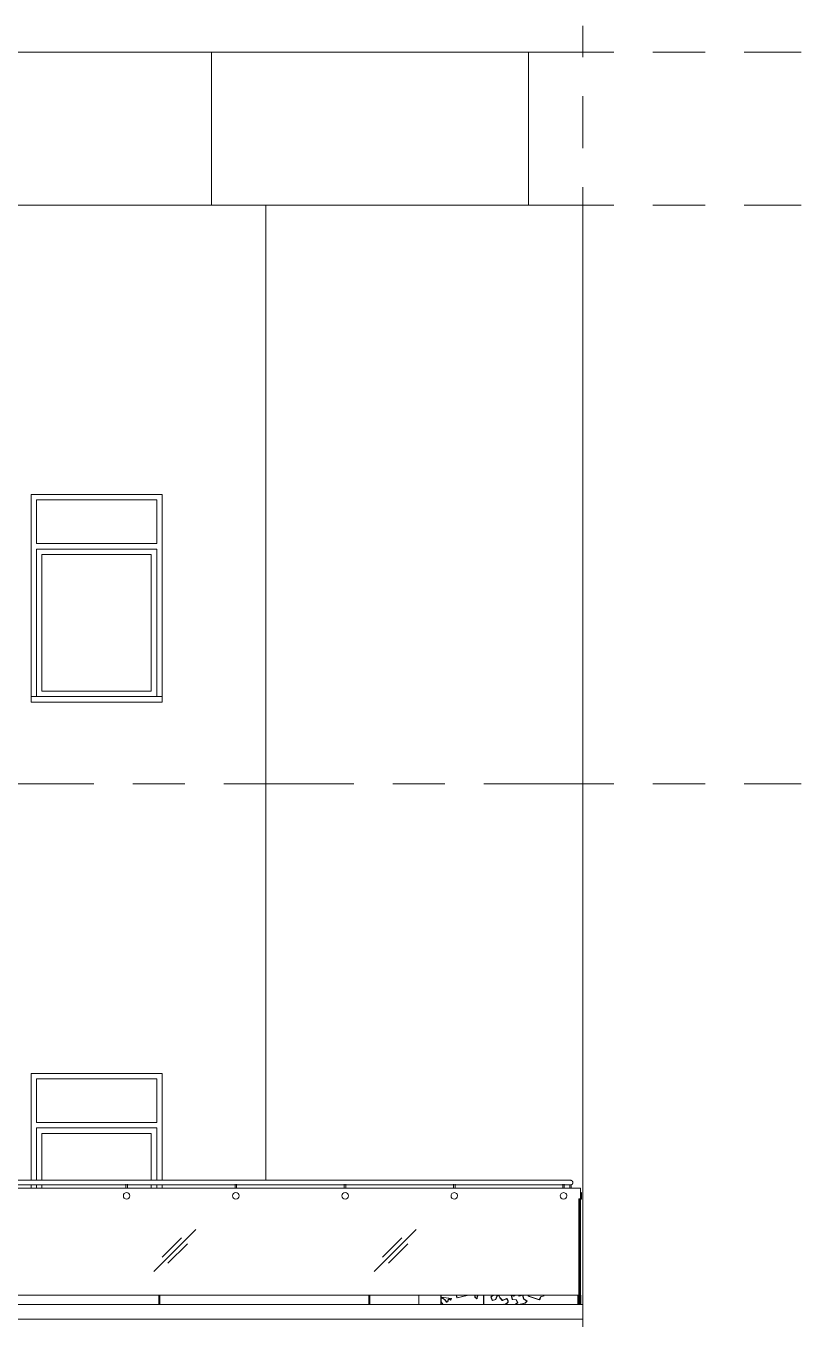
# Model space of a CAD drawing. Header units: millimetres. Extents: x -2100 to 124761, y -10432 to 93550.
# Drawn here: x 115363 to 122461, y 81700 to 93540 of the extents above; entities that cross this region are included whole.
import ezdxf

# ---------------------------------------------------------------- set-up
doc = ezdxf.new("R2010")
doc.units = ezdxf.units.MM
doc.linetypes.add('Centre', pattern=[31.749999999999996, 6.349999999999999, -4.7625, 15.875, -4.7625])
for name, color, linetype, lineweight in [('CUA', 31, 'Continuous', 9), ('G-IMPT', 8, 'Continuous', 5), ('KINH', 152, 'Continuous', 5), ('L-SITE', 91, 'Continuous', 5), ('NET THAY 1', 41, 'Continuous', 5), ('NET THAY 2', 55, 'Continuous', 5), ('NET-THAY', 2, 'Continuous', 9), ('TRUC', 225, 'Continuous', 5)]:
    doc.layers.add(name, color=color, linetype=linetype, lineweight=lineweight)

# ---------------------------------------------------------------- blocks, each defined once
blk = doc.blocks.new('Railing - NBS_RailInfillPnl_Post-1648199-MẶT ĐỨNG TRỤC Q-A')
at = {"layer": 'NET THAY 2'}
for p, q in [((-31282.93651796395, 81835.00000000036), (-31282.93651796395, 81920.00000000036)), ((-31256.93651796395, 81920.00000000036), (-31256.93651796395, 81835.00000000036))]:
    blk.add_line(p, q, dxfattribs=at)
blk = doc.blocks.new('Railing - NBS_RailInfillPnl_Post-V204-MẶT ĐỨNG TRỤC Q-A')
at = {"layer": 'NET THAY 2'}
for p, q in [((-29356.96002560578, 81920.00000000036), (-29366.96002560575, 81920.00000000036)), ((-29366.96002560575, 81920.00000000036), (-29366.96002560575, 81835.00000000036)), ((-29356.96002560578, 81835.00000000036), (-29356.96002560578, 81920.00000000036))]:
    blk.add_line(p, q, dxfattribs=at)
blk = doc.blocks.new('Railing - NBS_RailInfillPnl_Post-1597031-MẶT ĐỨNG TRỤC Q-A')
at = {"layer": 'NET THAY 2'}
for p, q in [((-31264.93651796395, 82800.00000000038), (-31274.93651796392, 82800.00000000038)), ((-31274.93651796392, 82800.00000000038), (-31274.93651796392, 81835.00000000036)), ((-31264.93651796395, 81835.00000000036), (-31264.93651796395, 82800.00000000038))]:
    blk.add_line(p, q, dxfattribs=at)
blk = doc.blocks.new('Railing - NBS_RailInfillPnl_Post-V205-MẶT ĐỨNG TRỤC Q-A')
at = {"layer": 'NET THAY 2'}
for p, q in [((-21717.05405617307, 82800.00000000038), (-21717.05405617307, 81835.00000000036)), ((-21743.05405617306, 81835.00000000036), (-21743.05405617306, 81920.00000000036))]:
    blk.add_line(p, q, dxfattribs=at)
blk = doc.blocks.new('Railing - Railing-1432252-MẶT ĐỨNG TRỤC Q-A')
at = {"layer": 'NET THAY 1'}
for p, q in [((-11599.93651796395, 81835.00000000036), (0.06348203606098911, 81835.00000000036)), ((-11599.93651796395, 81835.00000000035), (-11599.93651796395, 81700.00000000036)), ((0.06348203606098911, 81700.00000000036), (0.06348203606098911, 81835.00000000035)), ((0.06348203605882338, 81700.00000000036), (-11599.93651796394, 81700.00000000036))]:
    blk.add_line(p, q, dxfattribs=at)
at = {"extrusion": (0, 0, -1), "zscale": -1}
for name, p in [('Railing - NBS_RailInfillPnl_Post-V205-MẶT ĐỨNG TRỤC Q-A', (33299.99057413702, 0)), ('Railing - NBS_RailInfillPnl_Post-1597031-MẶT ĐỨNG TRỤC Q-A', (31299.87303592786, 0)), ('Railing - NBS_RailInfillPnl_Post-V204-MẶT ĐỨNG TRỤC Q-A', (39008.56321023636, 0)), ('Railing - NBS_RailInfillPnl_Post-V204-MẶT ĐỨNG TRỤC Q-A', (37085.22987690303, 0)), ('Railing - NBS_RailInfillPnl_Post-V204-MẶT ĐỨNG TRỤC Q-A', (35161.8965435697, 0)), ('Railing - NBS_RailInfillPnl_Post-V204-MẶT ĐỨNG TRỤC Q-A', (33238.56321023636, 0)), ('Railing - NBS_RailInfillPnl_Post-V204-MẶT ĐỨNG TRỤC Q-A', (31315.22987690302, 0)), ('Railing - NBS_RailInfillPnl_Post-1648199-MẶT ĐỨNG TRỤC Q-A', (31299.87303592786, 0))]:
    blk.add_blockref(name, p, dxfattribs=at)
blk = doc.blocks.new('Top Rail Type - Top Rail_Internal_-1432255-MẶT ĐỨNG TRỤC Q-A')
at = {"layer": 'NET THAY 1'}
for p, q in [((-19.18651796393693, 82900.00000000036), (-11580.68651796395, 82900.00000000036)), ((-11580.68651796395, 82900.00000000036), (-11580.68651796395, 81920.00000000036)), ((-19.1865179639391, 81920.00000000036), (-19.1865179639391, 82900.00000000036)), ((-11580.68651796395, 81920.00000000036), (-9651.603184630614, 81920.00000000036)), ((-9641.603184630641, 81920.00000000036), (-7728.269851297272, 81920.00000000036)), ((-7718.269851297298, 81920.00000000036), (-5804.93651796393, 81920.00000000036)), ((-5794.936517963956, 81920.00000000036), (-3881.603184630605, 81920.00000000036)), ((-3871.60318463063, 81920.00000000036), (-1958.26985129728, 81920.00000000036)), ((-1948.269851297306, 81920.00000000036), (-34.93651796393768, 81920.00000000036)), ((-24.93651796396378, 81920.00000000036), (-19.1865179639391, 81920.00000000036))]:
    blk.add_line(p, q, dxfattribs=at)
blk = doc.blocks.new('Handrail Type - Handrail_Internal_-1432266-MẶT ĐỨNG TRỤC Q-A')
at = {"layer": 'NET THAY 1'}
for p, q in [((-111.1365179639165, 82971.20000000043), (-11488.73651796393, 82971.20000000043)), ((-11488.73651796393, 82928.80000000045), (-111.1365179639165, 82928.80000000045))]:
    blk.add_line(p, q, dxfattribs=at)
for points, knots in [([(-11488.73651796395, 82971.20000000035), (-11489.19903016853, 82971.20000000035), (-11490.12405457771, 82971.16971783659), (-11491.50564954699, 82971.0336426095), (-11492.87538666841, 82970.8074980942), (-11494.22740052349, 82970.49225268314), (-11495.55590155835, 82970.08925627932), (-11496.85520101334, 82969.60023467343), (-11498.11973476882, 82969.0272815645), (-11499.34408909092, 82968.37285179371), (-11500.5230166512, 82967.63974262401), (-11502.02764208703, 82966.5615689885), (-11503.4215618932, 82965.33913635863), (-11504.68690134044, 82963.98811040969), (-11505.86120512418, 82962.55725142678), (-11507.148778852, 82960.6303195404), (-11508.37873335842, 82958.1360840364), (-11509.57091825846, 82954.62487453841), (-11509.93651796395, 82951.8500490075), (-11509.93651796395, 82950.00000000038)], [-0.5, -0.5, -0.5, -0.5, -0.4791666666666667, -0.4583333333333334, -0.4375, -0.4166666666666667, -0.3958333333333334, -0.375, -0.3541666666666666, -0.3333333333333333, -0.3125, -0.2916666666666666, -0.25, -0.2291666666666667, -0.2083333333333333, -0.1666666666666667, -0.125, -0.08333333333333333, 0, 0, 0, 0]), ([(-11509.93651796395, 82950.00000000036), (-11509.93651796395, 82948.14995099323), (-11509.57091825846, 82945.3751254623), (-11508.37873335842, 82941.86391596429), (-11507.148778852, 82939.3696804603), (-11505.86120512418, 82937.44274857396), (-11504.68690134044, 82936.01188959098), (-11503.42156189321, 82934.66086364201), (-11502.02764208704, 82933.43843101221), (-11500.5230166512, 82932.36025737677), (-11499.34408909092, 82931.62714820696), (-11498.11973476882, 82930.97271843624), (-11496.85520101334, 82930.39976532728), (-11495.55590155835, 82929.91074372138), (-11494.2274005235, 82929.50774731753), (-11492.87538666841, 82929.19250190651), (-11491.50564954699, 82928.96635739121), (-11490.1240545777, 82928.83028216413), (-11489.19903016854, 82928.80000000034), (-11488.73651796395, 82928.80000000037)], [-1, -1, -1, -1, -0.9166666666666666, -0.875, -0.8333333333333334, -0.7916666666666667, -0.7708333333333334, -0.75, -0.7083333333333333, -0.6875, -0.6666666666666666, -0.6458333333333333, -0.625, -0.6041666666666667, -0.5833333333333334, -0.5625, -0.5416666666666667, -0.5208333333333334, -0.5, -0.5, -0.5, -0.5]), ([(-89.93651796393866, 82950.00000000036), (-89.94472271242661, 82951.85004900748), (-90.29813881388404, 82954.62487455466), (-91.49819907922252, 82958.13608400937), (-92.72354598519816, 82960.63031964324), (-94.0108354993894, 82962.55725112377), (-95.19359203802382, 82963.98811093454), (-96.44705515999672, 82965.33913351268), (-98.19635641160426, 82966.86720013517), (-100.1248180704926, 82968.15472015466), (-101.7456100826014, 82969.02727937633), (-103.0188712978936, 82969.60023525973), (-104.3260087427925, 82970.08925612227), (-105.6455303121412, 82970.49225272522), (-106.9891952552321, 82970.80749808288), (-108.3677088785065, 82971.03364261251), (-109.7579629287239, 82971.16971783577), (-110.6769996426034, 82971.20000000024), (-111.1365179639383, 82971.20000000033)], [0, 0, 0, 0, 0.08333333333333333, 0.125, 0.1666666666666667, 0.2083333333333333, 0.2291666666666667, 0.25, 0.2916666666666666, 0.3333333333333333, 0.3541666666666666, 0.375, 0.3958333333333334, 0.4166666666666667, 0.4375, 0.4583333333333334, 0.4791666666666667, 0.5, 0.5, 0.5, 0.5]), ([(-111.1365179639383, 82928.80000000037), (-110.6769996426036, 82928.80000000024), (-109.7579630711434, 82928.83028216418), (-108.3677083800381, 82928.96635739115), (-106.9891971066862, 82929.19250190651), (-105.6455234047929, 82929.50774731753), (-104.3260345207317, 82929.91074372141), (-103.0187750934854, 82930.39976532731), (-101.7459691222951, 82930.97271843624), (-100.52867611914, 82931.62714820691), (-99.35843418476266, 82932.3602573768), (-97.84357186479117, 82933.4384310122), (-96.44752212416226, 82934.66086364209), (-95.19350592486342, 82936.01188959101), (-94.01088521420371, 82937.44274857391), (-92.72352911767187, 82939.36968046034), (-91.49820351804519, 82941.86391596428), (-90.29813615059038, 82945.3751254623), (-89.94472271242662, 82948.14995099322), (-89.93651796393866, 82950.00000000033)], [0.5, 0.5, 0.5, 0.5, 0.5208333333333334, 0.5416666666666667, 0.5625, 0.5833333333333334, 0.6041666666666667, 0.625, 0.6458333333333333, 0.6666666666666666, 0.6875, 0.7083333333333333, 0.75, 0.7708333333333334, 0.7916666666666667, 0.8333333333333334, 0.875, 0.9166666666666666, 1, 1, 1, 1])]:
    blk.add_open_spline(points, degree=3, knots=knots, dxfattribs=at)
blk = doc.blocks.new('ALB-RAILING 32 - ALB-BALUSTER-1365155-MẶT ĐỨNG TRỤC Q-A')
at = {"layer": 'NET THAY 1'}
for p, q in [((-31979.33651796392, 88235.00933623931), (-31979.33651796392, 88200.00000000047)), ((-31965.33651796394, 88200.00000000047), (-31965.33651796394, 88235.00933623931))]:
    blk.add_line(p, q, dxfattribs=at)
for radius, start, end in [(30.00000000000364, 0, 180), (30, 180, 0)]:
    blk.add_arc((-31972.33651796392, 88128.80000000038), radius, start, end, dxfattribs=at)
blk = doc.blocks.new('ALB-RAILING 32 - ALB-BALUSTER-V208-MẶT ĐỨNG TRỤC Q-A')
at = {"layer": 'NET THAY 1'}
for p, q in [((-1182.27371271806, 82935.42725254426), (-1182.27371271806, 82900.00000000045)), ((-1168.273712718063, 82900.00000000045), (-1168.273712718063, 82935.42186567548))]:
    blk.add_line(p, q, dxfattribs=at)
for radius, start, end in [(30.00000000000011, 359.9999999999994, 179.9999999999998), (30, 180, 359.9999999999996)]:
    blk.add_arc((-1175.273712718096, 82828.80000000037), radius, start, end, dxfattribs=at)
blk = doc.blocks.new('ALB-RAILING 32 - ALB-BALUSTER-V209-MẶT ĐỨNG TRỤC Q-A')
at = {"layer": 'NET THAY 1'}
for p, q in [((-182.2737127180598, 82935.04247620169), (-182.2737127180598, 82900.00000000045)), ((-168.2737127180804, 82900.00000000045), (-168.2737127180804, 82935.0370893329))]:
    blk.add_line(p, q, dxfattribs=at)
for radius, start, end in [(30.00000000000005, 359.9999999999995, 179.9999999999999), (29.99999999999995, 179.9999999999997, 359.9999999999994)]:
    blk.add_arc((-175.2737127180955, 82828.80000000037), radius, start, end, dxfattribs=at)
blk = doc.blocks.new('ALB-RAILING 32 - ALB-BALUSTER-V210-MẶT ĐỨNG TRỤC Q-A')
at = {"layer": 'NET THAY 1'}
for p, q in [((-118.1365179639097, 82928.80044422155), (-118.1365179639097, 82900.00000000045)), ((-104.1365179639302, 82900.00000000045), (-104.1365179639302, 82930.14909261565)), ((-9.986517963921115, 82858.80000000045), (-19.1865179639017, 82858.80000000045)), ((-19.1865179639017, 82798.80000000044), (-9.986517963921115, 82798.80000000044)), ((-9.98651796394672, 82857.77777478904), (-9.986517963946461, 82828.80000000037)), ((-9.986517963946461, 82828.80000000037), (-9.98651796394672, 82799.82222521168))]:
    blk.add_line(p, q, dxfattribs=at)
blk = doc.blocks.new('CAY XANH 1 - CAY XANH_dwg-V217-MẶT ĐỨNG TRỤC Q-A')
at = {"layer": 'G-IMPT', "flags": 128}
for points in [[(-30452.42850809903, 81835.00000000045), (-30452.42850809903, 81862.01112437839), (-30452.42850809903, 81893.18199101392), (-30452.42850809903, 81899.52182826056), (-30452.42850809903, 81880.50231636691), (-30452.42850809903, 81858.84120571663), (-30452.42850809903, 81862.01112437839), (-30452.42850809903, 81883.67223502869), (-30452.42850809903, 81890.01207227529), (-30452.42850809903, 81877.33239778205), (-30452.42850809903, 81893.18199101392), (-30452.42850809903, 81903.54261977687), (-30452.42850809903, 81920.00000000047)], [(-30452.42850809903, 81920.00000000047), (-30452.42850809903, 81899.52182826056), (-30452.42850809903, 81918.02525806414)], [(-30452.42850809903, 81920.00000000047), (-30452.42850809903, 81902.70398466043), (-30452.42850809903, 81890.02431009033), (-30452.42850809903, 81912.21374056883), (-30452.42850809903, 81920.00000000047)], [(-30452.42850809903, 81918.02525806414), (-30452.42850809903, 81905.87390332221), (-30452.42850809903, 81874.70303668665), (-30452.42850809903, 81884.212792595), (-30452.42850809903, 81914.85533947923), (-30452.42850809903, 81920.00000000047)], [(-30452.42850809903, 81920.00000000047), (-30452.42850809903, 81899.53406607559), (-30452.42850809903, 81874.70303668665), (-30452.42850809903, 81893.19422867519), (-30452.42850809903, 81874.70303668665), (-30452.42850809903, 81859.38176328299), (-30452.42850809903, 81837.72065255581), (-30452.42850809903, 81840.36225138935), (-30452.42850809903, 81835.00000000045)], [(-30452.42850809903, 81920.00000000047), (-30452.42850809903, 81914.85533947923), (-30452.42850809903, 81880.77259518854), (-30452.42850809903, 81908.77354316233), (-30452.42850809903, 81915.11338048581), (-30452.42850809903, 81920.00000000047)], [(-30452.42850809903, 81920.00000000047), (-30452.42850809903, 81914.85533947923), (-30452.42850809903, 81920.00000000047)], [(-30452.42850809903, 81920.00000000047), (-30452.42850809903, 81884.212792595), (-30452.42850809903, 81881.0428739333), (-30452.42850809903, 81853.04192595951), (-30452.42850809903, 81837.72065255581), (-30452.42850809903, 81835.00000000045)], [(-30452.42850809903, 81835.00000000045), (-30452.42850809903, 81840.36225138935), (-30452.42850809903, 81849.87200729773), (-30452.42850809903, 81868.36319944003), (-30452.42850809903, 81890.02431009033), (-30452.42850809903, 81920.00000000047)], [(-30452.42850809903, 81920.00000000047), (-30452.42850809903, 81912.21374056883), (-30452.42850809903, 81920.00000000047)], [(-30452.42850809903, 81902.16342717095), (-30452.42850809903, 81914.84310166421), (-30452.42850809903, 81883.67223502869)], [(-30452.42850809903, 81883.67223502869), (-30452.42850809903, 81858.84120571663), (-30452.42850809903, 81871.52088028676), (-30452.42850809903, 81893.18199101392), (-30452.42850809903, 81902.16342717095)]]:
    blk.add_lwpolyline(points, dxfattribs=at)
blk = doc.blocks.new('CAY XANH 1 - CAY XANH_dwg-V228-MẶT ĐỨNG TRỤC Q-A')
at = {"layer": 'G-IMPT'}
blk.add_line((-1281.650899341065, 81835.00000000047), (-1299.936517963893, 81858.64719582543), dxfattribs=at)
at = {"layer": 'G-IMPT', "flags": 128}
for points in [[(-1299.936517963893, 81890.29134886846), (-1290.730300971935, 81896.43134253063), (-1263.331819847481, 81877.45538839528), (-1247.525003781835, 81855.84388519164), (-1238.567808092967, 81859.00654422698), (-1232.245081620626, 81880.6180474306), (-1222.760992027294, 81886.94336542462), (-1210.642433063858, 81874.29272943662), (-1204.319706591544, 81890.10602453664), (-1299.936517963893, 81900.358072112)], [(-1159.394081507905, 81920.00000000045), (-1151.630319807912, 81896.43134253063), (-1061.189118941519, 81914.89239648743), (-1055.374509416688, 81920.00000000042)], [(-986.8970836011443, 81920.00000000045), (-986.8970836011443, 81899.60621127773), (-968.4557981655583, 81886.95557521308), (-965.2944349677867, 81909.09418830705), (-961.3513959160998, 81920.00000000045)], [(-823.8959938396624, 81920.00000000045), (-823.0330906057754, 81914.89239648743), (-841.4743759647552, 81902.76887031308), (-829.35581700131, 81871.66939000339), (-798.2690787744556, 81881.15736703272), (-785.6236259831699, 81911.72973752876), (-770.3437038221523, 81918.05505552272), (-758.2251447821268, 81896.4435523191), (-736.0956023973357, 81871.66939000339), (-696.0516684049722, 81890.11823417172), (-686.5675788114495, 81871.66939000339), (-686.5675788114495, 81856.38320479373), (-708.4633502743426, 81835.00000000045)], [(-710.0207099201589, 81835.00000000047), (-723.9770434340637, 81837.40725065836), (-723.9770434340637, 81835.00000000047)], [(-622.8314622521632, 81920.00000000045), (-634.4050858558921, 81911.72973752876), (-656.0077344126435, 81918.05505552272), (-646.5236448191121, 81881.15736703272), (-609.6410740245809, 81877.99470799741), (-596.9956212332606, 81850.05788672307), (-621.3897835885008, 81835.00000000045)], [(-571.5548475528328, 81835.00000000047), (-572.2316094019407, 81837.40725065836), (-529.0263122118663, 81846.8952276877), (-510.5850268528606, 81865.34407200942), (-541.1448712518659, 81886.95557521308), (-550.628960845224, 81918.05505552272), (-584.877062193261, 81909.09418830705), (-584.016429825867, 81920.00000000045)], [(-495.01437247813, 81920.00000000045), (-497.9395740615662, 81911.72973752876), (-397.0197842518911, 81877.72504823467), (-387.5356945817533, 81905.66186950901), (-356.4489563549075, 81911.9871875797), (-367.2046101483254, 81920.00000000045)]]:
    blk.add_lwpolyline(points, dxfattribs=at)
blk = doc.blocks.new('CAY XANH 1 - CAY XANH 1-V229-MẶT ĐỨNG TRỤC Q-A')
for name, p in [('CAY XANH 1 - CAY XANH_dwg-V228-MẶT ĐỨNG TRỤC Q-A', (0, 0)), ('CAY XANH 1 - CAY XANH_dwg-V217-MẶT ĐỨNG TRỤC Q-A', (29544.99199013555, 0))]:
    blk.add_blockref(name, p)
blk = doc.blocks.new('CAY XANH 1 - CAY XANH_dwg-V230-MẶT ĐỨNG TRỤC Q-A')
at = {"layer": 'G-IMPT'}
blk.add_line((-903.6865179634647, 81920.00000000047), (-903.6865179634648, 81900.9696883946), dxfattribs=at)
at = {"layer": 'G-IMPT', "flags": 128}
for points in [[(-903.6865179634611, 81835.00000000047), (-903.686517963461, 81862.01112437839), (-903.686517963461, 81893.18199101392), (-903.6865179634611, 81899.52182826056), (-903.6865179634613, 81880.50231636691), (-903.6865179634615, 81858.84120571663), (-903.6865179634615, 81862.01112437839), (-903.6865179634616, 81883.67223502869), (-903.6865179634616, 81890.01207227529), (-903.6865179634617, 81877.33239778205), (-903.6865179634617, 81893.18199101392), (-903.686517963461, 81903.54261977687), (-903.686517963461, 81920.00000000047)], [(-903.6865179634622, 81920.00000000047), (-903.6865179634622, 81899.52182826056), (-903.6865179634626, 81918.02525806414)], [(-903.6865179634632, 81920.00000000047), (-903.6865179634632, 81902.70398466043), (-903.6865179634633, 81890.02431009033), (-903.6865179634633, 81912.21374056883), (-903.6865179634633, 81920.00000000047)], [(-903.6865179634644, 81918.02525806414), (-903.6865179634643, 81905.87390332221), (-903.6865179634643, 81874.70303668665), (-903.6865179634646, 81884.212792595), (-903.6865179634646, 81914.85533947923), (-903.6865179634647, 81920.00000000047)], [(-903.6865179634606, 81902.16342717095), (-903.6865179634603, 81914.84310166421), (-903.6865179634602, 81883.67223502869)], [(-903.6865179634605, 81883.67223502869), (-903.6865179634605, 81858.84120571663), (-903.6865179634606, 81871.52088028676), (-903.6865179634608, 81893.18199101392), (-903.6865179634606, 81902.16342717095)]]:
    blk.add_lwpolyline(points, dxfattribs=at)
blk = doc.blocks.new('CAY XANH 1 - CAY XANH_dwg-V231-MẶT ĐỨNG TRỤC Q-A')
at = {"layer": 'G-IMPT', "flags": 128}
for points in [[(-1277.900899341074, 81835.00000000047), (-1296.464390565475, 81859.00654422698), (-1296.464390565475, 81890.10602453664), (-1286.980300971926, 81896.43134253063), (-1259.581819847499, 81877.45538839528), (-1243.775003781852, 81855.84388519164), (-1234.817808092958, 81859.00654422698), (-1228.495081620609, 81880.6180474306), (-1219.010992027312, 81886.94336542462), (-1206.892433063867, 81874.29272943662), (-1200.569706591553, 81890.10602453664), (-1296.977914755575, 81900.44292578411), (-1296.977914755575, 81920.00000000045)], [(-1155.644081507914, 81920.00000000045), (-1147.880319807903, 81896.43134253063), (-1057.439118941536, 81914.89239648743), (-1051.624509416619, 81920.00000000047)], [(-983.1470836011359, 81920.00000000045), (-983.1470836011359, 81899.60621127773), (-964.7057981655759, 81886.95557521308), (-961.5444349678042, 81909.09418830705), (-957.6013959161087, 81920.00000000045)], [(-820.1459938396539, 81920.00000000045), (-819.2830906057669, 81914.89239648743), (-837.7243759647727, 81902.76887031308), (-825.6058170013274, 81871.66939000339), (-794.519078774473, 81881.15736703272), (-781.8736259831787, 81911.72973752876), (-766.5937038221698, 81918.05505552272), (-754.4751447821355, 81896.4435523191), (-732.3456023973185, 81871.66939000339), (-692.3016684049898, 81890.11823417172), (-682.8175788114323, 81871.66939000339), (-682.8175788114323, 81856.38320479373), (-704.7133502743513, 81835.00000000045)], [(-706.2707099201764, 81835.00000000047), (-720.2270434340726, 81837.40725065836), (-720.2270434340726, 81835.00000000047)], [(-619.0814622521807, 81920.00000000045), (-630.6550858558836, 81911.72973752876), (-652.2577344126523, 81918.05505552272), (-642.7736448191296, 81881.15736703272), (-605.8910740245898, 81877.99470799741), (-593.2456212332695, 81850.05788672307), (-617.6397835884836, 81835.00000000047)], [(-567.8048475528503, 81835.00000000047), (-568.4816094019496, 81837.40725065836), (-525.2763122118492, 81846.8952276877), (-506.8350268528782, 81865.34407200942), (-537.3948712518488, 81886.95557521308), (-546.878960845207, 81918.05505552272), (-581.1270621932699, 81909.09418830705), (-580.2664298258586, 81920.00000000045)], [(-491.2643724781475, 81920.00000000045), (-494.1895740615578, 81911.72973752876), (-393.2697842518826, 81877.72504823467), (-383.7856945817709, 81905.66186950901), (-352.6989563548904, 81911.9871875797), (-363.4546101483343, 81920.00000000047)]]:
    blk.add_lwpolyline(points, dxfattribs=at)
blk = doc.blocks.new('CAY XANH 1 - CAY XANH 1-V232-MẶT ĐỨNG TRỤC Q-A')
for name in ['CAY XANH 1 - CAY XANH_dwg-V231-MẶT ĐỨNG TRỤC Q-A', 'CAY XANH 1 - CAY XANH_dwg-V230-MẶT ĐỨNG TRỤC Q-A']:
    blk.add_blockref(name, (0, 0))
blk = doc.blocks.new('X-PHONG NGU 5 - X-PHONG NGU 2_Recovery_-1424810-MẶT ĐỨNG TRỤC Q-A')
at = {"layer": 'CUA'}
for p, q in [((-3849.924983553472, 83900.00000000032), (-5049.924983553472, 83900.00000000032)), ((-5049.924983553472, 82921.20000000006), (-5049.924983553472, 83900.00000000032)), ((-4999.924983553472, 83850.0000000003), (-4999.924983553472, 83449.99999999907)), ((-4999.924983553472, 83850.0000000003), (-3899.924983553487, 83850.0000000003)), ((-3899.924983553487, 83449.99999999907), (-3899.924983553487, 83850.0000000003)), ((-3849.924983553472, 83900.00000000032), (-3849.924983553472, 82921.92237248272)), ((-4999.924983553472, 83449.99999999907), (-3899.924983553487, 83449.99999999907)), ((-4999.924983553472, 83399.99999999908), (-3899.924983553487, 83399.9999999991)), ((-4999.924983553457, 83399.99999999907), (-4999.924983553472, 82921.20000000006)), ((-3899.924983553487, 82921.92237248272), (-3899.924983553487, 83399.9999999991)), ((-4949.924983553457, 83349.9999999991), (-3949.924983553472, 83349.9999999991)), ((-4949.924983553472, 82921.20000000006), (-4949.924983553457, 83349.9999999991)), ((-3949.924983553472, 83349.9999999991), (-3949.924983553487, 82921.92237248272)), ((-5049.924983553472, 82850.72237248272), (-5049.924983553472, 82880.2447449654)), ((-4999.924983553472, 82880.2447449654), (-4999.924983553472, 82850.72237248272)), ((-4949.924983553472, 82850.72237248272), (-4949.924983553472, 82880.2447449654)), ((-3949.924983553487, 82879.76598260038), (-3949.924983553487, 82850.72237248272)), ((-3899.924983553487, 82850.72237248272), (-3899.924983553487, 82879.76280959253)), ((-3849.924983553472, 82879.7596365847), (-3849.924983553472, 82850.72237248272))]:
    blk.add_line(p, q, dxfattribs=at)
blk = doc.blocks.new('X-PHONG NGU 5 - X-PHONG NGU 2_Recovery_-V216-MẶT ĐỨNG TRỤC Q-A')
at = {"layer": 'CUA'}
for p, q in [((-3849.924983553472, 89249.9999999995), (-5049.924983553472, 89249.9999999995)), ((-5049.924983553472, 87350.00000000221), (-5049.924983553472, 89249.9999999995)), ((-4999.924983553472, 89199.9999999995), (-4999.924983553472, 88799.99999999948)), ((-4999.924983553472, 89199.9999999995), (-3899.924983553487, 89199.9999999995)), ((-3899.924983553487, 88799.99999999948), (-3899.924983553487, 89199.9999999995)), ((-3849.924983553472, 89249.9999999995), (-3849.924983553472, 87350.00000000221)), ((-3899.924983553487, 88799.99999999948), (-4999.924983553472, 88799.99999999948)), ((-4999.924983553472, 88749.99999999948), (-3899.924983553487, 88749.99999999948)), ((-4999.924983553472, 88749.99999999948), (-4999.924983553472, 87400.00000000221)), ((-4949.924983553472, 88699.99999999949), (-3949.924983553487, 88699.99999999949)), ((-4949.924983553472, 87450.00000000221), (-4949.924983553472, 88699.99999999949)), ((-3949.924983553487, 88699.99999999949), (-3949.924983553487, 87450.00000000221)), ((-3899.924983553487, 87400.00000000221), (-3899.924983553487, 88749.99999999948)), ((-4999.924983553472, 87400.00000000221), (-3899.924983553487, 87400.00000000221)), ((-3949.924983553487, 87450.00000000221), (-4949.924983553472, 87450.00000000221)), ((-3849.924983553472, 87350.00000000221), (-5049.924983553472, 87350.00000000221))]:
    blk.add_line(p, q, dxfattribs=at)

msp = doc.modelspace()

# ---------------------------------------------------------------- hatches: boundary and pattern name
at = {"layer": 'KINH'}
h = msp.add_hatch(dxfattribs=at)
h.set_pattern_fill('FP_11', color=256, angle=180, style=0, pattern_type=2)
h.set_pattern_definition([(225.204, (104680.6376108508, 92604.2030760612), (-0.002376607802851696, -2031.999482379696), [252.695, -2610.806]), (225.204, (104735.4206108508, 92549.0280760612), (-0.002376607802851696, -2031.999482379696), [252.695, -2610.806]), (225.204, (104810.7466108508, 92680.0680760612), (-0.002376607802851696, -2031.999482379696), [544.2669999999999, -2319.235]), (225.204, (106052.5896108508, 91242.7630760612), (-0.002376607802851696, -2031.999482379696), [252.695, -2610.806]), (225.204, (106107.3726108508, 91187.5880760612), (-0.002376607802851696, -2031.999482379696), [252.695, -2610.806]), (225.204, (106182.6996108508, 91318.6280760612), (-0.002376607802851696, -2031.999482379696), [544.2669999999999, -2319.235])])
h.paths.add_polyline_path([(102901.9076365578, 82738.94464145857), (102901.9076365578, 81902.39383295983), (120460.5652053206, 81902.39383295979), (120460.5652053206, 82612.48365710804)])

# ---------------------------------------------------------------- linework, layer by layer
at = {"layer": 'NET-THAY'}
for p, q in [((119963.5177252161, 93300.00000000035), (103910.5652053205, 93300.00000000035)), ((117063.5288357474, 93300.00000000035), (117063.5288357474, 91900.00000000038)), ((119963.5177252161, 91900.00000000038), (119963.5177252161, 93300.00000000035)), ((103910.5652053205, 91900.00000000038), (120463.5177252161, 91900.00000000038)), ((117560.4488952977, 82971.20000000035), (117560.4488952977, 91900.00000000038)), ((115410.576739731, 87400.00000000032), (115410.576739731, 89249.99999999949)), ((115410.576739731, 89249.99999999949), (116610.576739731, 89249.99999999949)), ((116610.576739731, 89249.99999999948), (116610.576739731, 87400.00000000032)), ((116610.576739731, 87400.00000000032), (115410.576739731, 87400.00000000032)), ((115410.576739731, 83950.0000000007), (116610.576739731, 83950.0000000007)), ((115410.576739731, 82970.47762751768), (115410.576739731, 83900.00000000032)), ((116610.576739731, 83900.00000000032), (116610.576739731, 82971.20000000035)), ((118960.5652053205, 81835.00000000036), (118960.5652053205, 81920.00000000036)), ((119160.5652053205, 81920.00000000036), (119160.5652053205, 81835.00000000036))]:
    msp.add_line(p, q, dxfattribs=at)
msp.add_lwpolyline([(120460.5652053207, -150.0000000000049), (120460.56520532, 91899.99999999984)], dxfattribs=at)
at = {"layer": 'TRUC', "linetype": 'Centre', "ltscale": 75}
for p, q in [((120460.5652053209, -5209.709102663668), (120460.5652053209, 93540.40173060042)), ((75860.56520532064, 93299.99999999953), (122460.5652053209, 93299.99999999987)), ((75860.56520532064, 91899.99999999952), (122460.5652053209, 91899.99999999985)), ((75860.56520532064, 86599.99999999952), (122460.5652053209, 86599.99999999985))]:
    msp.add_line(p, q, dxfattribs=at)

# ---------------------------------------------------------------- block references
at = {"layer": 'CUA'}
for name, p in [('X-PHONG NGU 5 - X-PHONG NGU 2_Recovery_-V216-MẶT ĐỨNG TRỤC Q-A', (120460.5017232845, 0)), ('X-PHONG NGU 5 - X-PHONG NGU 2_Recovery_-1424810-MẶT ĐỨNG TRỤC Q-A', (120460.5017232845, 50.00000000037835))]:
    msp.add_blockref(name, p, dxfattribs=at)
at = {"layer": 'L-SITE'}
for name in ['CAY XANH 1 - CAY XANH 1-V229-MẶT ĐỨNG TRỤC Q-A', 'CAY XANH 1 - CAY XANH 1-V232-MẶT ĐỨNG TRỤC Q-A']:
    msp.add_blockref(name, (120460.5017232845, 0), dxfattribs=at)
at = {"layer": 'NET THAY 1'}
for name, p in [('Top Rail Type - Top Rail_Internal_-1432255-MẶT ĐỨNG TRỤC Q-A', (120460.5017232845, 0)), ('Handrail Type - Handrail_Internal_-1432266-MẶT ĐỨNG TRỤC Q-A', (120460.5017232845, 0)), ('ALB-RAILING 32 - ALB-BALUSTER-1365155-MẶT ĐỨNG TRỤC Q-A', (148257.5645285303, -5300.000000000014)), ('ALB-RAILING 32 - ALB-BALUSTER-1365155-MẶT ĐỨNG TRỤC Q-A', (149257.5645285303, -5300.000000000014)), ('ALB-RAILING 32 - ALB-BALUSTER-1365155-MẶT ĐỨNG TRỤC Q-A', (150257.5645285303, -5300.000000000014)), ('ALB-RAILING 32 - ALB-BALUSTER-V208-MẶT ĐỨNG TRỤC Q-A', (120460.5017232845, 0)), ('ALB-RAILING 32 - ALB-BALUSTER-V209-MẶT ĐỨNG TRỤC Q-A', (120460.5017232845, 0)), ('ALB-RAILING 32 - ALB-BALUSTER-V210-MẶT ĐỨNG TRỤC Q-A', (120460.5017232845, 0)), ('Railing - Railing-1432252-MẶT ĐỨNG TRỤC Q-A', (120460.5017232845, 0))]:
    msp.add_blockref(name, p, dxfattribs=at)

doc.saveas('drawing.dxf')
